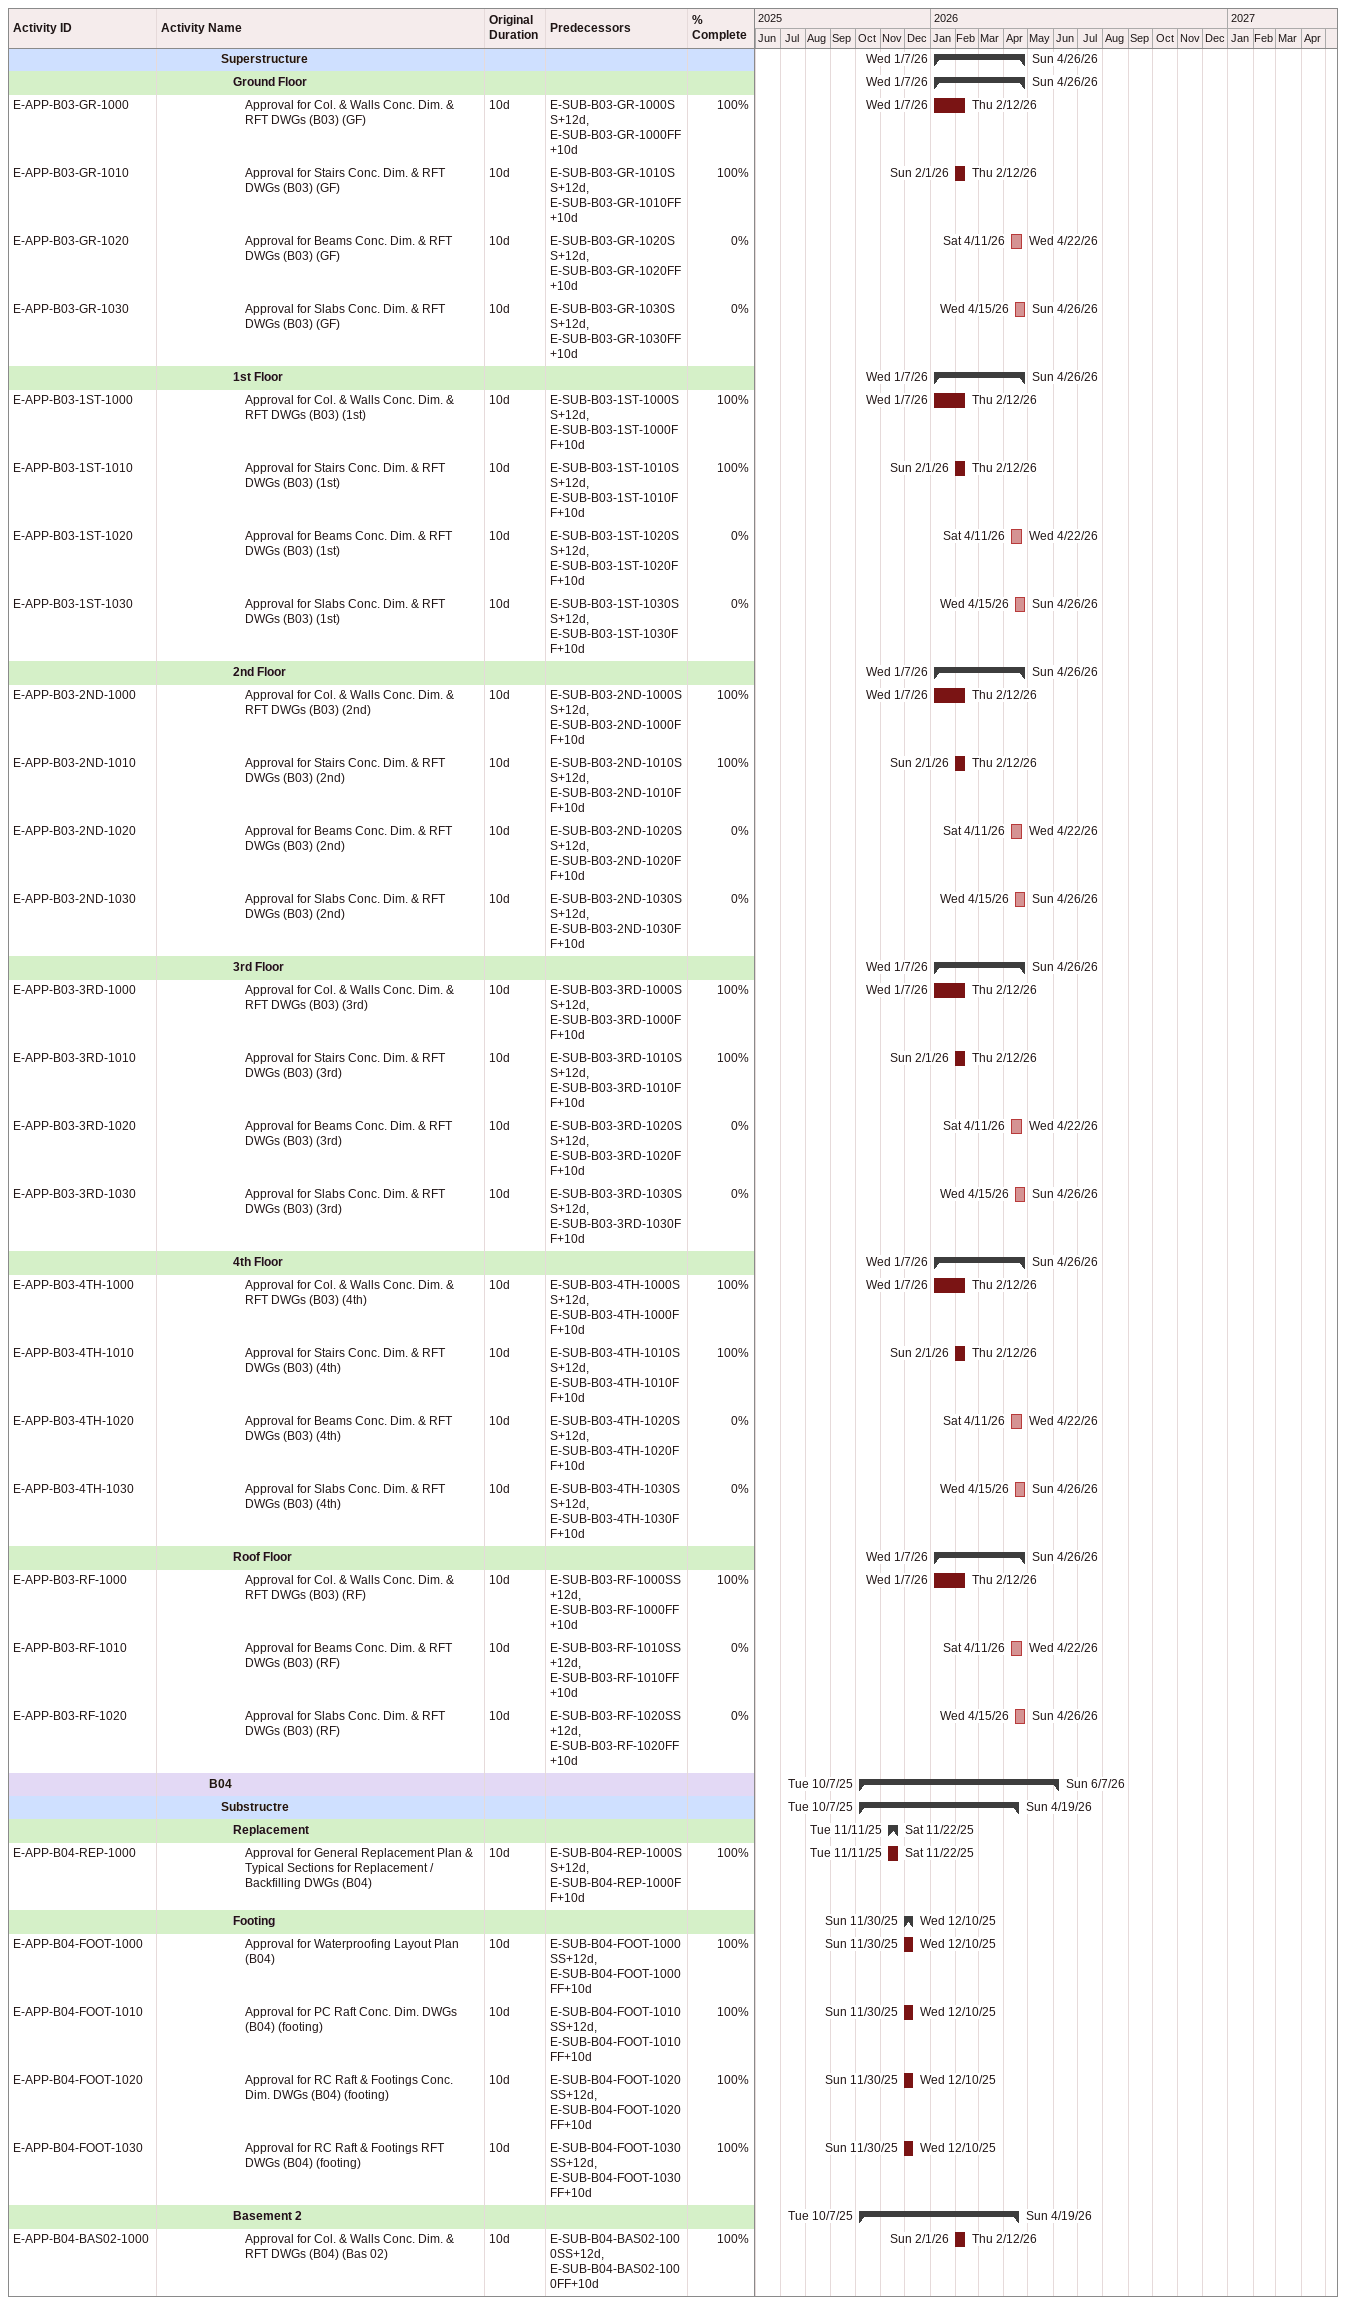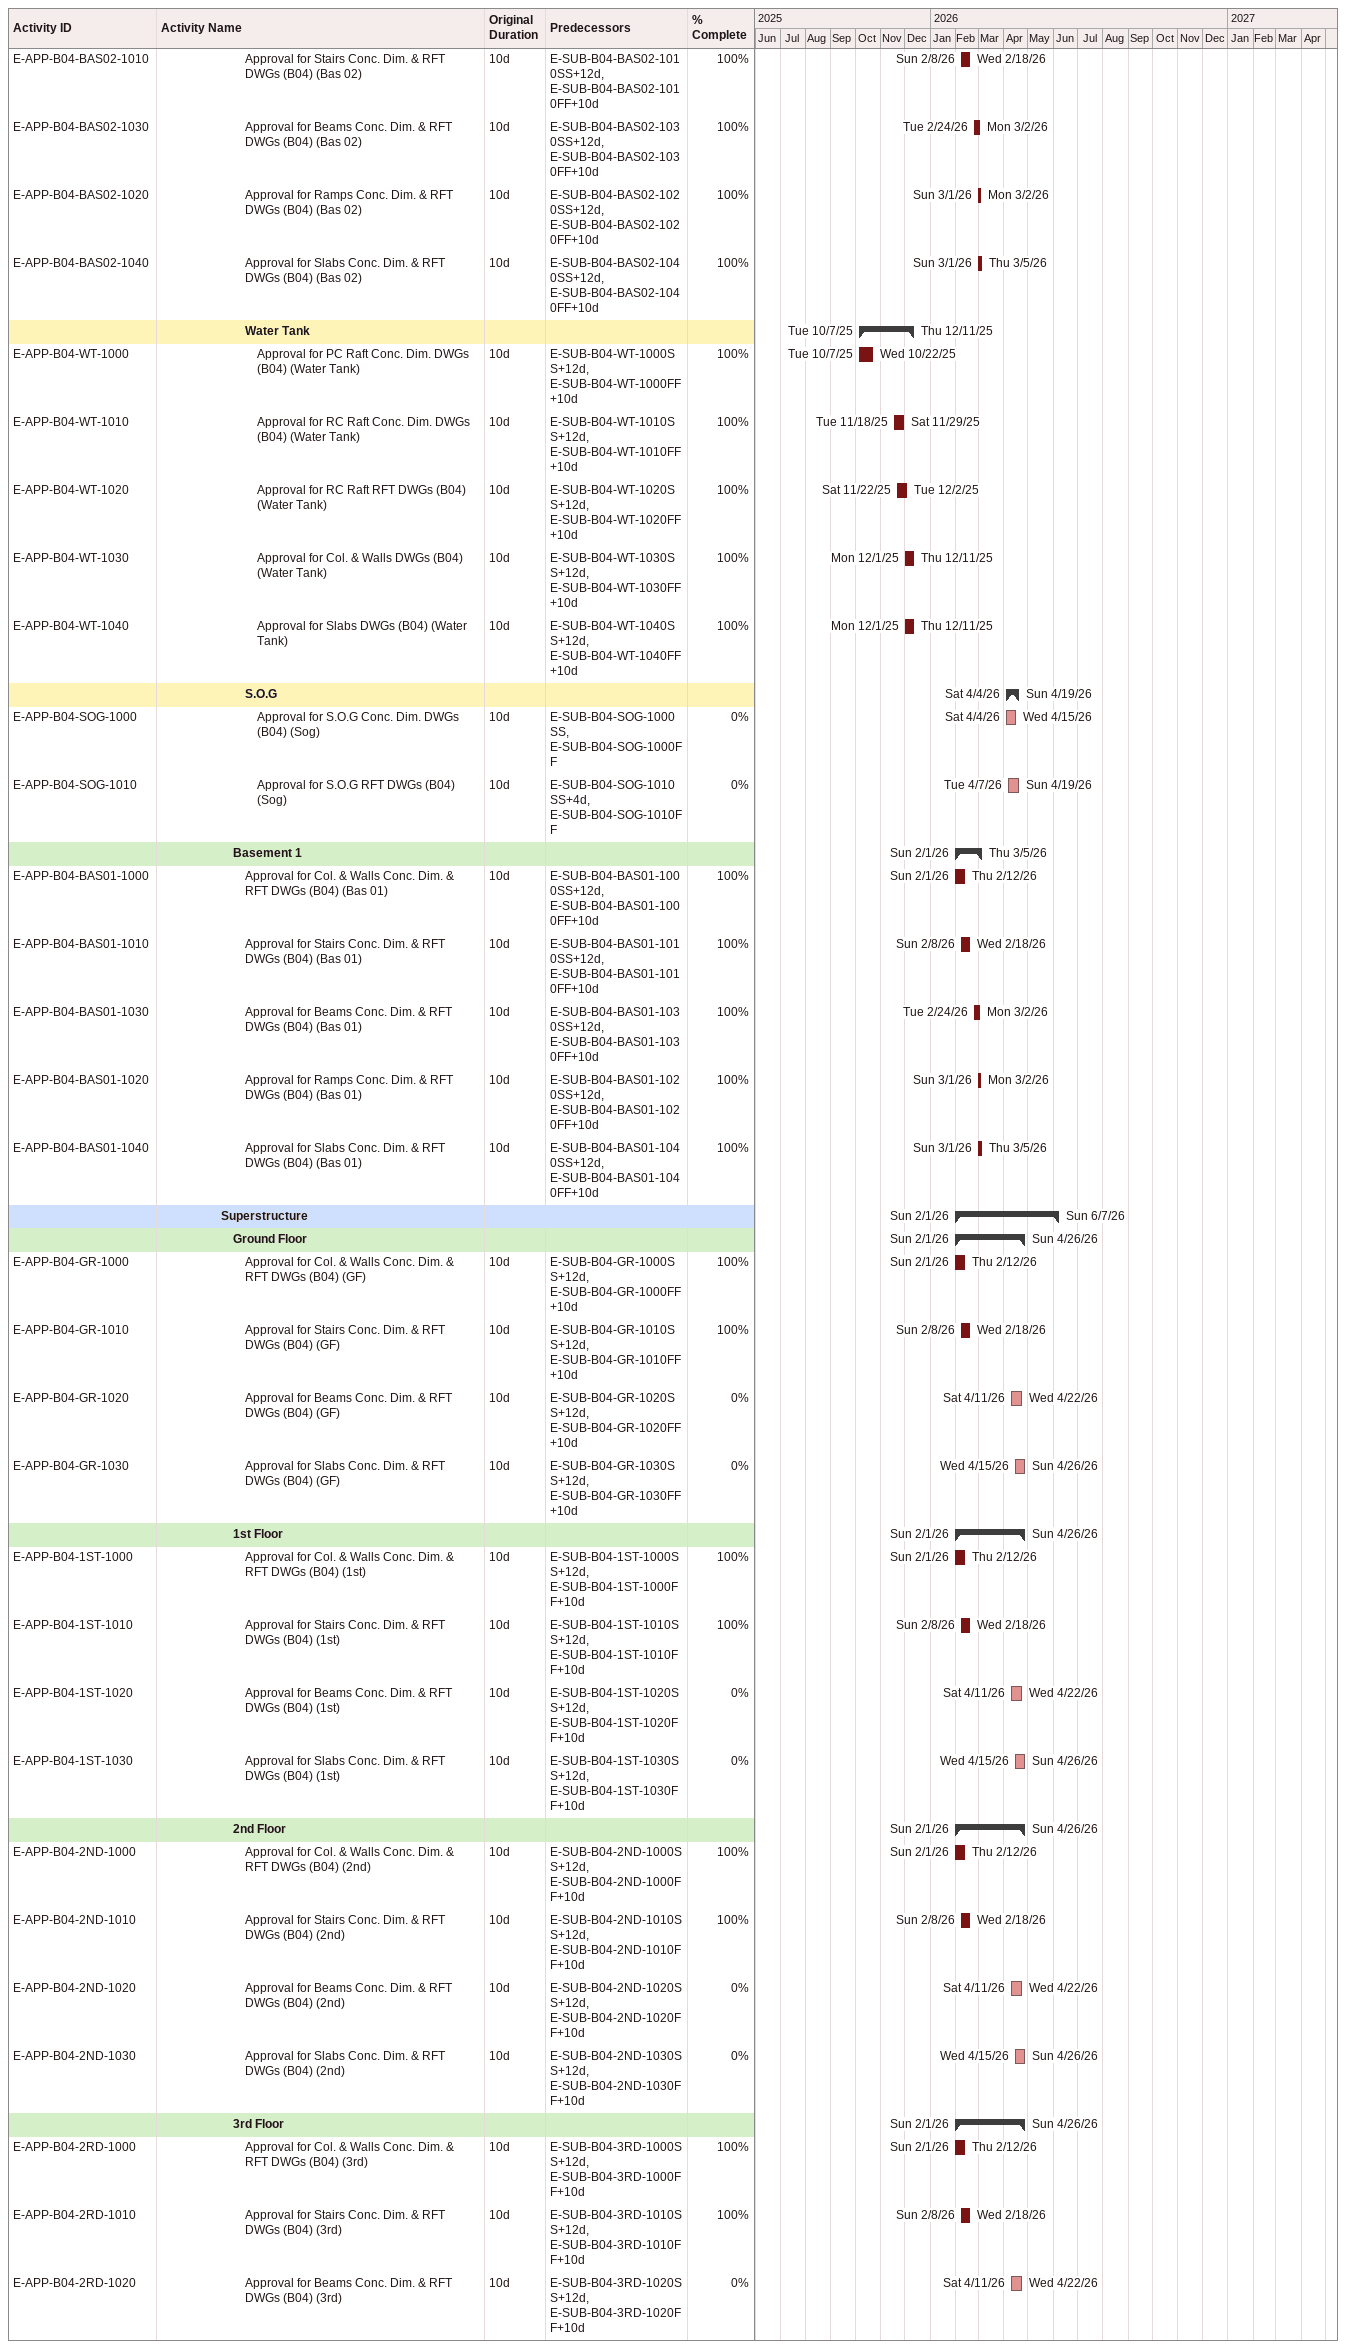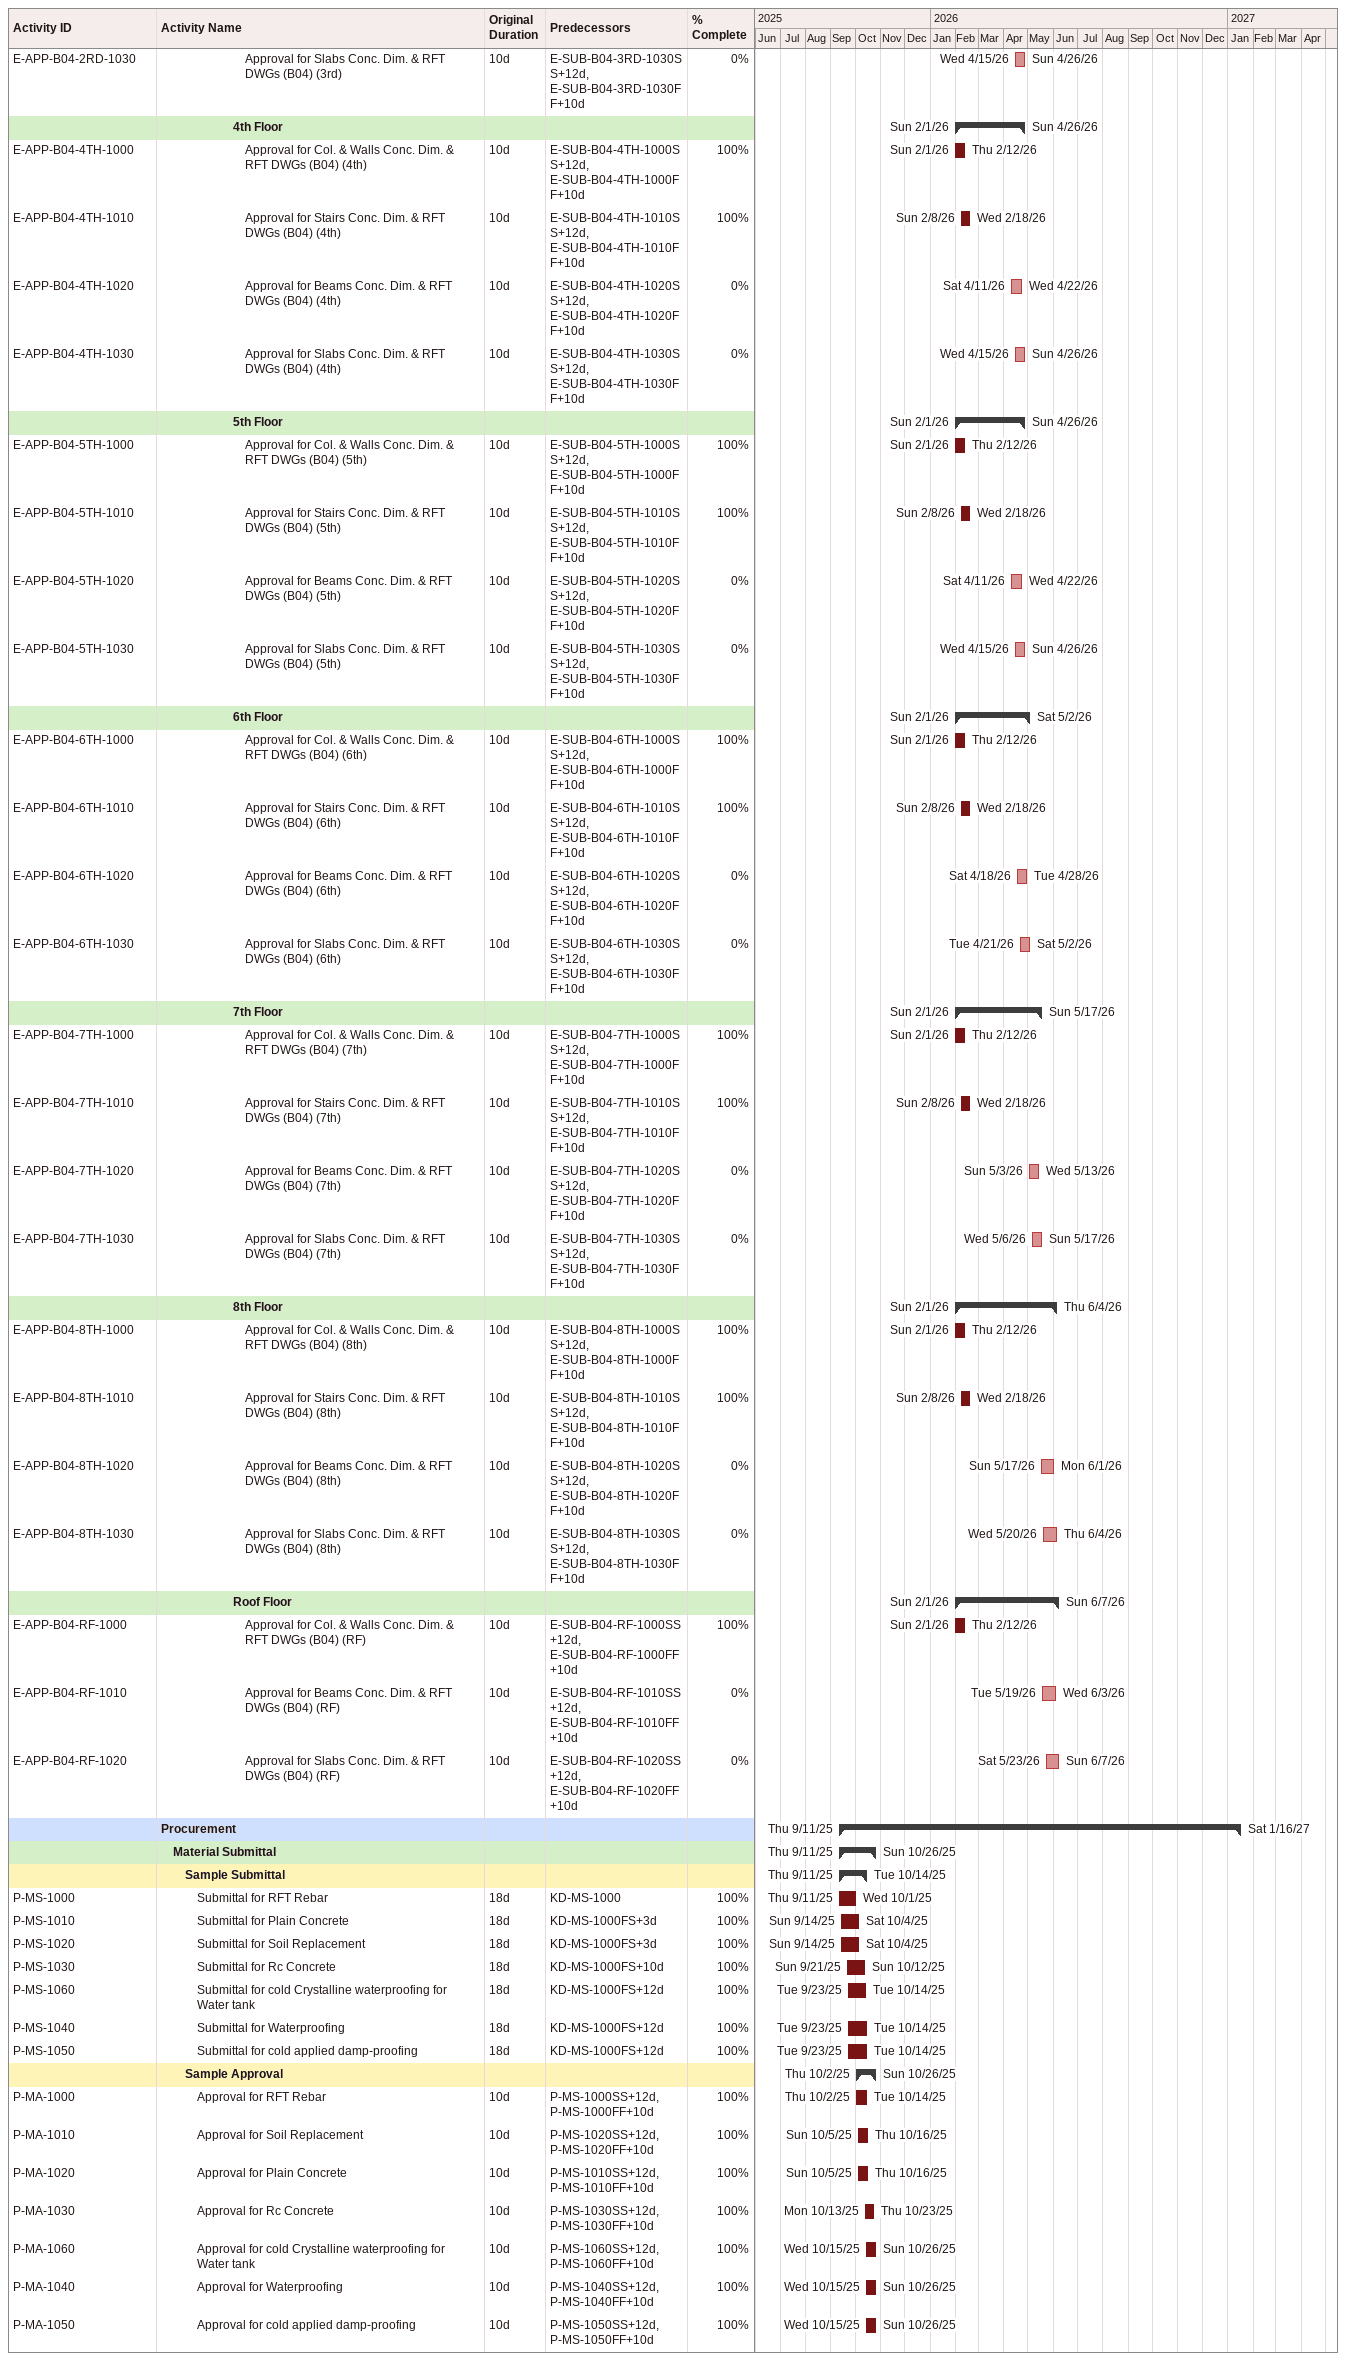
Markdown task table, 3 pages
| ID | Level | Task | Original duration | Start | Finish | Predecessors | % complete |
|---|---|---|---|---|---|---|---|
|  | 6 | **Superstructure** |  | 2026-01-07 | 2026-04-26 |  |  |
|  | 7 | **Ground Floor** |  | 2026-01-07 | 2026-04-26 |  |  |
| E-APP-B03-GR-1000 | 8 | Approval for Col. & Walls Conc. Dim. & RFT DWGs (B03) (GF) | 10d | 2026-01-07 | 2026-02-12 | E-SUB-B03-GR-1000SS+12d, E-SUB-B03-GR-1000FF+10d | 100 |
| E-APP-B03-GR-1010 | 8 | Approval for Stairs Conc. Dim. & RFT DWGs (B03) (GF) | 10d | 2026-02-01 | 2026-02-12 | E-SUB-B03-GR-1010SS+12d, E-SUB-B03-GR-1010FF+10d | 100 |
| E-APP-B03-GR-1020 | 8 | Approval for Beams Conc. Dim. & RFT DWGs (B03) (GF) | 10d | 2026-04-11 | 2026-04-22 | E-SUB-B03-GR-1020SS+12d, E-SUB-B03-GR-1020FF+10d | 0 |
| E-APP-B03-GR-1030 | 8 | Approval for Slabs Conc. Dim. & RFT DWGs (B03) (GF) | 10d | 2026-04-15 | 2026-04-26 | E-SUB-B03-GR-1030SS+12d, E-SUB-B03-GR-1030FF+10d | 0 |
|  | 7 | **1st Floor** |  | 2026-01-07 | 2026-04-26 |  |  |
| E-APP-B03-1ST-1000 | 8 | Approval for Col. & Walls Conc. Dim. & RFT DWGs (B03) (1st) | 10d | 2026-01-07 | 2026-02-12 | E-SUB-B03-1ST-1000SS+12d, E-SUB-B03-1ST-1000FF+10d | 100 |
| E-APP-B03-1ST-1010 | 8 | Approval for Stairs Conc. Dim. & RFT DWGs (B03) (1st) | 10d | 2026-02-01 | 2026-02-12 | E-SUB-B03-1ST-1010SS+12d, E-SUB-B03-1ST-1010FF+10d | 100 |
| E-APP-B03-1ST-1020 | 8 | Approval for Beams Conc. Dim. & RFT DWGs (B03) (1st) | 10d | 2026-04-11 | 2026-04-22 | E-SUB-B03-1ST-1020SS+12d, E-SUB-B03-1ST-1020FF+10d | 0 |
| E-APP-B03-1ST-1030 | 8 | Approval for Slabs Conc. Dim. & RFT DWGs (B03) (1st) | 10d | 2026-04-15 | 2026-04-26 | E-SUB-B03-1ST-1030SS+12d, E-SUB-B03-1ST-1030FF+10d | 0 |
|  | 7 | **2nd Floor** |  | 2026-01-07 | 2026-04-26 |  |  |
| E-APP-B03-2ND-1000 | 8 | Approval for Col. & Walls Conc. Dim. & RFT DWGs (B03) (2nd) | 10d | 2026-01-07 | 2026-02-12 | E-SUB-B03-2ND-1000SS+12d, E-SUB-B03-2ND-1000FF+10d | 100 |
| E-APP-B03-2ND-1010 | 8 | Approval for Stairs Conc. Dim. & RFT DWGs (B03) (2nd) | 10d | 2026-02-01 | 2026-02-12 | E-SUB-B03-2ND-1010SS+12d, E-SUB-B03-2ND-1010FF+10d | 100 |
| E-APP-B03-2ND-1020 | 8 | Approval for Beams Conc. Dim. & RFT DWGs (B03) (2nd) | 10d | 2026-04-11 | 2026-04-22 | E-SUB-B03-2ND-1020SS+12d, E-SUB-B03-2ND-1020FF+10d | 0 |
| E-APP-B03-2ND-1030 | 8 | Approval for Slabs Conc. Dim. & RFT DWGs (B03) (2nd) | 10d | 2026-04-15 | 2026-04-26 | E-SUB-B03-2ND-1030SS+12d, E-SUB-B03-2ND-1030FF+10d | 0 |
|  | 7 | **3rd Floor** |  | 2026-01-07 | 2026-04-26 |  |  |
| E-APP-B03-3RD-1000 | 8 | Approval for Col. & Walls Conc. Dim. & RFT DWGs (B03) (3rd) | 10d | 2026-01-07 | 2026-02-12 | E-SUB-B03-3RD-1000SS+12d, E-SUB-B03-3RD-1000FF+10d | 100 |
| E-APP-B03-3RD-1010 | 8 | Approval for Stairs Conc. Dim. & RFT DWGs (B03) (3rd) | 10d | 2026-02-01 | 2026-02-12 | E-SUB-B03-3RD-1010SS+12d, E-SUB-B03-3RD-1010FF+10d | 100 |
| E-APP-B03-3RD-1020 | 8 | Approval for Beams Conc. Dim. & RFT DWGs (B03) (3rd) | 10d | 2026-04-11 | 2026-04-22 | E-SUB-B03-3RD-1020SS+12d, E-SUB-B03-3RD-1020FF+10d | 0 |
| E-APP-B03-3RD-1030 | 8 | Approval for Slabs Conc. Dim. & RFT DWGs (B03) (3rd) | 10d | 2026-04-15 | 2026-04-26 | E-SUB-B03-3RD-1030SS+12d, E-SUB-B03-3RD-1030FF+10d | 0 |
|  | 7 | **4th Floor** |  | 2026-01-07 | 2026-04-26 |  |  |
| E-APP-B03-4TH-1000 | 8 | Approval for Col. & Walls Conc. Dim. & RFT DWGs (B03) (4th) | 10d | 2026-01-07 | 2026-02-12 | E-SUB-B03-4TH-1000SS+12d, E-SUB-B03-4TH-1000FF+10d | 100 |
| E-APP-B03-4TH-1010 | 8 | Approval for Stairs Conc. Dim. & RFT DWGs (B03) (4th) | 10d | 2026-02-01 | 2026-02-12 | E-SUB-B03-4TH-1010SS+12d, E-SUB-B03-4TH-1010FF+10d | 100 |
| E-APP-B03-4TH-1020 | 8 | Approval for Beams Conc. Dim. & RFT DWGs (B03) (4th) | 10d | 2026-04-11 | 2026-04-22 | E-SUB-B03-4TH-1020SS+12d, E-SUB-B03-4TH-1020FF+10d | 0 |
| E-APP-B03-4TH-1030 | 8 | Approval for Slabs Conc. Dim. & RFT DWGs (B03) (4th) | 10d | 2026-04-15 | 2026-04-26 | E-SUB-B03-4TH-1030SS+12d, E-SUB-B03-4TH-1030FF+10d | 0 |
|  | 7 | **Roof Floor** |  | 2026-01-07 | 2026-04-26 |  |  |
| E-APP-B03-RF-1000 | 8 | Approval for Col. & Walls Conc. Dim. & RFT DWGs (B03) (RF) | 10d | 2026-01-07 | 2026-02-12 | E-SUB-B03-RF-1000SS+12d, E-SUB-B03-RF-1000FF+10d | 100 |
| E-APP-B03-RF-1010 | 8 | Approval for Beams Conc. Dim. & RFT DWGs (B03) (RF) | 10d | 2026-04-11 | 2026-04-22 | E-SUB-B03-RF-1010SS+12d, E-SUB-B03-RF-1010FF+10d | 0 |
| E-APP-B03-RF-1020 | 8 | Approval for Slabs Conc. Dim. & RFT DWGs (B03) (RF) | 10d | 2026-04-15 | 2026-04-26 | E-SUB-B03-RF-1020SS+12d, E-SUB-B03-RF-1020FF+10d | 0 |
|  | 5 | **B04** |  | 2025-10-07 | 2026-06-07 |  |  |
|  | 6 | **Substructre** |  | 2025-10-07 | 2026-04-19 |  |  |
|  | 7 | **Replacement** |  | 2025-11-11 | 2025-11-22 |  |  |
| E-APP-B04-REP-1000 | 8 | Approval for General Replacement Plan & Typical Sections for Replacement / Backfilling DWGs (B04) | 10d | 2025-11-11 | 2025-11-22 | E-SUB-B04-REP-1000SS+12d, E-SUB-B04-REP-1000FF+10d | 100 |
|  | 7 | **Footing** |  | 2025-11-30 | 2025-12-10 |  |  |
| E-APP-B04-FOOT-1000 | 8 | Approval for Waterproofing Layout Plan (B04) | 10d | 2025-11-30 | 2025-12-10 | E-SUB-B04-FOOT-1000SS+12d, E-SUB-B04-FOOT-1000FF+10d | 100 |
| E-APP-B04-FOOT-1010 | 8 | Approval for PC Raft Conc. Dim. DWGs (B04) (footing) | 10d | 2025-11-30 | 2025-12-10 | E-SUB-B04-FOOT-1010SS+12d, E-SUB-B04-FOOT-1010FF+10d | 100 |
| E-APP-B04-FOOT-1020 | 8 | Approval for RC Raft & Footings Conc. Dim. DWGs (B04) (footing) | 10d | 2025-11-30 | 2025-12-10 | E-SUB-B04-FOOT-1020SS+12d, E-SUB-B04-FOOT-1020FF+10d | 100 |
| E-APP-B04-FOOT-1030 | 8 | Approval for RC Raft & Footings RFT DWGs (B04) (footing) | 10d | 2025-11-30 | 2025-12-10 | E-SUB-B04-FOOT-1030SS+12d, E-SUB-B04-FOOT-1030FF+10d | 100 |
|  | 7 | **Basement 2** |  | 2025-10-07 | 2026-04-19 |  |  |
| E-APP-B04-BAS02-1000 | 8 | Approval for Col. & Walls Conc. Dim. & RFT DWGs (B04) (Bas 02) | 10d | 2026-02-01 | 2026-02-12 | E-SUB-B04-BAS02-1000SS+12d, E-SUB-B04-BAS02-1000FF+10d | 100 |
| E-APP-B04-BAS02-1010 | 8 | Approval for Stairs Conc. Dim. & RFT DWGs (B04) (Bas 02) | 10d | 2026-02-08 | 2026-02-18 | E-SUB-B04-BAS02-1010SS+12d, E-SUB-B04-BAS02-1010FF+10d | 100 |
| E-APP-B04-BAS02-1030 | 8 | Approval for Beams Conc. Dim. & RFT DWGs (B04) (Bas 02) | 10d | 2026-02-24 | 2026-03-02 | E-SUB-B04-BAS02-1030SS+12d, E-SUB-B04-BAS02-1030FF+10d | 100 |
| E-APP-B04-BAS02-1020 | 8 | Approval for Ramps Conc. Dim. & RFT DWGs (B04) (Bas 02) | 10d | 2026-03-01 | 2026-03-02 | E-SUB-B04-BAS02-1020SS+12d, E-SUB-B04-BAS02-1020FF+10d | 100 |
| E-APP-B04-BAS02-1040 | 8 | Approval for Slabs Conc. Dim. & RFT DWGs (B04) (Bas 02) | 10d | 2026-03-01 | 2026-03-05 | E-SUB-B04-BAS02-1040SS+12d, E-SUB-B04-BAS02-1040FF+10d | 100 |
|  | 8 | **Water Tank** |  | 2025-10-07 | 2025-12-11 |  |  |
| E-APP-B04-WT-1000 | 9 | Approval for PC Raft Conc. Dim. DWGs (B04) (Water Tank) | 10d | 2025-10-07 | 2025-10-22 | E-SUB-B04-WT-1000SS+12d, E-SUB-B04-WT-1000FF+10d | 100 |
| E-APP-B04-WT-1010 | 9 | Approval for RC Raft Conc. Dim. DWGs (B04) (Water Tank) | 10d | 2025-11-18 | 2025-11-29 | E-SUB-B04-WT-1010SS+12d, E-SUB-B04-WT-1010FF+10d | 100 |
| E-APP-B04-WT-1020 | 9 | Approval for RC Raft RFT DWGs (B04) (Water Tank) | 10d | 2025-11-22 | 2025-12-02 | E-SUB-B04-WT-1020SS+12d, E-SUB-B04-WT-1020FF+10d | 100 |
| E-APP-B04-WT-1030 | 9 | Approval for Col. & Walls DWGs (B04) (Water Tank) | 10d | 2025-12-01 | 2025-12-11 | E-SUB-B04-WT-1030SS+12d, E-SUB-B04-WT-1030FF+10d | 100 |
| E-APP-B04-WT-1040 | 9 | Approval for Slabs DWGs (B04) (Water Tank) | 10d | 2025-12-01 | 2025-12-11 | E-SUB-B04-WT-1040SS+12d, E-SUB-B04-WT-1040FF+10d | 100 |
|  | 8 | **S.O.G** |  | 2026-04-04 | 2026-04-19 |  |  |
| E-APP-B04-SOG-1000 | 9 | Approval for S.O.G Conc. Dim. DWGs (B04) (Sog) | 10d | 2026-04-04 | 2026-04-15 | E-SUB-B04-SOG-1000SS, E-SUB-B04-SOG-1000FF | 0 |
| E-APP-B04-SOG-1010 | 9 | Approval for S.O.G RFT DWGs (B04) (Sog) | 10d | 2026-04-07 | 2026-04-19 | E-SUB-B04-SOG-1010SS+4d, E-SUB-B04-SOG-1010FF | 0 |
|  | 7 | **Basement 1** |  | 2026-02-01 | 2026-03-05 |  |  |
| E-APP-B04-BAS01-1000 | 8 | Approval for Col. & Walls Conc. Dim. & RFT DWGs (B04) (Bas 01) | 10d | 2026-02-01 | 2026-02-12 | E-SUB-B04-BAS01-1000SS+12d, E-SUB-B04-BAS01-1000FF+10d | 100 |
| E-APP-B04-BAS01-1010 | 8 | Approval for Stairs Conc. Dim. & RFT DWGs (B04) (Bas 01) | 10d | 2026-02-08 | 2026-02-18 | E-SUB-B04-BAS01-1010SS+12d, E-SUB-B04-BAS01-1010FF+10d | 100 |
| E-APP-B04-BAS01-1030 | 8 | Approval for Beams Conc. Dim. & RFT DWGs (B04) (Bas 01) | 10d | 2026-02-24 | 2026-03-02 | E-SUB-B04-BAS01-1030SS+12d, E-SUB-B04-BAS01-1030FF+10d | 100 |
| E-APP-B04-BAS01-1020 | 8 | Approval for Ramps Conc. Dim. & RFT DWGs (B04) (Bas 01) | 10d | 2026-03-01 | 2026-03-02 | E-SUB-B04-BAS01-1020SS+12d, E-SUB-B04-BAS01-1020FF+10d | 100 |
| E-APP-B04-BAS01-1040 | 8 | Approval for Slabs Conc. Dim. & RFT DWGs (B04) (Bas 01) | 10d | 2026-03-01 | 2026-03-05 | E-SUB-B04-BAS01-1040SS+12d, E-SUB-B04-BAS01-1040FF+10d | 100 |
|  | 6 | **Superstructure** |  | 2026-02-01 | 2026-06-07 |  |  |
|  | 7 | **Ground Floor** |  | 2026-02-01 | 2026-04-26 |  |  |
| E-APP-B04-GR-1000 | 8 | Approval for Col. & Walls Conc. Dim. & RFT DWGs (B04) (GF) | 10d | 2026-02-01 | 2026-02-12 | E-SUB-B04-GR-1000SS+12d, E-SUB-B04-GR-1000FF+10d | 100 |
| E-APP-B04-GR-1010 | 8 | Approval for Stairs Conc. Dim. & RFT DWGs (B04) (GF) | 10d | 2026-02-08 | 2026-02-18 | E-SUB-B04-GR-1010SS+12d, E-SUB-B04-GR-1010FF+10d | 100 |
| E-APP-B04-GR-1020 | 8 | Approval for Beams Conc. Dim. & RFT DWGs (B04) (GF) | 10d | 2026-04-11 | 2026-04-22 | E-SUB-B04-GR-1020SS+12d, E-SUB-B04-GR-1020FF+10d | 0 |
| E-APP-B04-GR-1030 | 8 | Approval for Slabs Conc. Dim. & RFT DWGs (B04) (GF) | 10d | 2026-04-15 | 2026-04-26 | E-SUB-B04-GR-1030SS+12d, E-SUB-B04-GR-1030FF+10d | 0 |
|  | 7 | **1st Floor** |  | 2026-02-01 | 2026-04-26 |  |  |
| E-APP-B04-1ST-1000 | 8 | Approval for Col. & Walls Conc. Dim. & RFT DWGs (B04) (1st) | 10d | 2026-02-01 | 2026-02-12 | E-SUB-B04-1ST-1000SS+12d, E-SUB-B04-1ST-1000FF+10d | 100 |
| E-APP-B04-1ST-1010 | 8 | Approval for Stairs Conc. Dim. & RFT DWGs (B04) (1st) | 10d | 2026-02-08 | 2026-02-18 | E-SUB-B04-1ST-1010SS+12d, E-SUB-B04-1ST-1010FF+10d | 100 |
| E-APP-B04-1ST-1020 | 8 | Approval for Beams Conc. Dim. & RFT DWGs (B04) (1st) | 10d | 2026-04-11 | 2026-04-22 | E-SUB-B04-1ST-1020SS+12d, E-SUB-B04-1ST-1020FF+10d | 0 |
| E-APP-B04-1ST-1030 | 8 | Approval for Slabs Conc. Dim. & RFT DWGs (B04) (1st) | 10d | 2026-04-15 | 2026-04-26 | E-SUB-B04-1ST-1030SS+12d, E-SUB-B04-1ST-1030FF+10d | 0 |
|  | 7 | **2nd Floor** |  | 2026-02-01 | 2026-04-26 |  |  |
| E-APP-B04-2ND-1000 | 8 | Approval for Col. & Walls Conc. Dim. & RFT DWGs (B04) (2nd) | 10d | 2026-02-01 | 2026-02-12 | E-SUB-B04-2ND-1000SS+12d, E-SUB-B04-2ND-1000FF+10d | 100 |
| E-APP-B04-2ND-1010 | 8 | Approval for Stairs Conc. Dim. & RFT DWGs (B04) (2nd) | 10d | 2026-02-08 | 2026-02-18 | E-SUB-B04-2ND-1010SS+12d, E-SUB-B04-2ND-1010FF+10d | 100 |
| E-APP-B04-2ND-1020 | 8 | Approval for Beams Conc. Dim. & RFT DWGs (B04) (2nd) | 10d | 2026-04-11 | 2026-04-22 | E-SUB-B04-2ND-1020SS+12d, E-SUB-B04-2ND-1020FF+10d | 0 |
| E-APP-B04-2ND-1030 | 8 | Approval for Slabs Conc. Dim. & RFT DWGs (B04) (2nd) | 10d | 2026-04-15 | 2026-04-26 | E-SUB-B04-2ND-1030SS+12d, E-SUB-B04-2ND-1030FF+10d | 0 |
|  | 7 | **3rd Floor** |  | 2026-02-01 | 2026-04-26 |  |  |
| E-APP-B04-2RD-1000 | 8 | Approval for Col. & Walls Conc. Dim. & RFT DWGs (B04) (3rd) | 10d | 2026-02-01 | 2026-02-12 | E-SUB-B04-3RD-1000SS+12d, E-SUB-B04-3RD-1000FF+10d | 100 |
| E-APP-B04-2RD-1010 | 8 | Approval for Stairs Conc. Dim. & RFT DWGs (B04) (3rd) | 10d | 2026-02-08 | 2026-02-18 | E-SUB-B04-3RD-1010SS+12d, E-SUB-B04-3RD-1010FF+10d | 100 |
| E-APP-B04-2RD-1020 | 8 | Approval for Beams Conc. Dim. & RFT DWGs (B04) (3rd) | 10d | 2026-04-11 | 2026-04-22 | E-SUB-B04-3RD-1020SS+12d, E-SUB-B04-3RD-1020FF+10d | 0 |
| E-APP-B04-2RD-1030 | 8 | Approval for Slabs Conc. Dim. & RFT DWGs (B04) (3rd) | 10d | 2026-04-15 | 2026-04-26 | E-SUB-B04-3RD-1030SS+12d, E-SUB-B04-3RD-1030FF+10d | 0 |
|  | 7 | **4th Floor** |  | 2026-02-01 | 2026-04-26 |  |  |
| E-APP-B04-4TH-1000 | 8 | Approval for Col. & Walls Conc. Dim. & RFT DWGs (B04) (4th) | 10d | 2026-02-01 | 2026-02-12 | E-SUB-B04-4TH-1000SS+12d, E-SUB-B04-4TH-1000FF+10d | 100 |
| E-APP-B04-4TH-1010 | 8 | Approval for Stairs Conc. Dim. & RFT DWGs (B04) (4th) | 10d | 2026-02-08 | 2026-02-18 | E-SUB-B04-4TH-1010SS+12d, E-SUB-B04-4TH-1010FF+10d | 100 |
| E-APP-B04-4TH-1020 | 8 | Approval for Beams Conc. Dim. & RFT DWGs (B04) (4th) | 10d | 2026-04-11 | 2026-04-22 | E-SUB-B04-4TH-1020SS+12d, E-SUB-B04-4TH-1020FF+10d | 0 |
| E-APP-B04-4TH-1030 | 8 | Approval for Slabs Conc. Dim. & RFT DWGs (B04) (4th) | 10d | 2026-04-15 | 2026-04-26 | E-SUB-B04-4TH-1030SS+12d, E-SUB-B04-4TH-1030FF+10d | 0 |
|  | 7 | **5th Floor** |  | 2026-02-01 | 2026-04-26 |  |  |
| E-APP-B04-5TH-1000 | 8 | Approval for Col. & Walls Conc. Dim. & RFT DWGs (B04) (5th) | 10d | 2026-02-01 | 2026-02-12 | E-SUB-B04-5TH-1000SS+12d, E-SUB-B04-5TH-1000FF+10d | 100 |
| E-APP-B04-5TH-1010 | 8 | Approval for Stairs Conc. Dim. & RFT DWGs (B04) (5th) | 10d | 2026-02-08 | 2026-02-18 | E-SUB-B04-5TH-1010SS+12d, E-SUB-B04-5TH-1010FF+10d | 100 |
| E-APP-B04-5TH-1020 | 8 | Approval for Beams Conc. Dim. & RFT DWGs (B04) (5th) | 10d | 2026-04-11 | 2026-04-22 | E-SUB-B04-5TH-1020SS+12d, E-SUB-B04-5TH-1020FF+10d | 0 |
| E-APP-B04-5TH-1030 | 8 | Approval for Slabs Conc. Dim. & RFT DWGs (B04) (5th) | 10d | 2026-04-15 | 2026-04-26 | E-SUB-B04-5TH-1030SS+12d, E-SUB-B04-5TH-1030FF+10d | 0 |
|  | 7 | **6th Floor** |  | 2026-02-01 | 2026-05-02 |  |  |
| E-APP-B04-6TH-1000 | 8 | Approval for Col. & Walls Conc. Dim. & RFT DWGs (B04) (6th) | 10d | 2026-02-01 | 2026-02-12 | E-SUB-B04-6TH-1000SS+12d, E-SUB-B04-6TH-1000FF+10d | 100 |
| E-APP-B04-6TH-1010 | 8 | Approval for Stairs Conc. Dim. & RFT DWGs (B04) (6th) | 10d | 2026-02-08 | 2026-02-18 | E-SUB-B04-6TH-1010SS+12d, E-SUB-B04-6TH-1010FF+10d | 100 |
| E-APP-B04-6TH-1020 | 8 | Approval for Beams Conc. Dim. & RFT DWGs (B04) (6th) | 10d | 2026-04-18 | 2026-04-28 | E-SUB-B04-6TH-1020SS+12d, E-SUB-B04-6TH-1020FF+10d | 0 |
| E-APP-B04-6TH-1030 | 8 | Approval for Slabs Conc. Dim. & RFT DWGs (B04) (6th) | 10d | 2026-04-21 | 2026-05-02 | E-SUB-B04-6TH-1030SS+12d, E-SUB-B04-6TH-1030FF+10d | 0 |
|  | 7 | **7th Floor** |  | 2026-02-01 | 2026-05-17 |  |  |
| E-APP-B04-7TH-1000 | 8 | Approval for Col. & Walls Conc. Dim. & RFT DWGs (B04) (7th) | 10d | 2026-02-01 | 2026-02-12 | E-SUB-B04-7TH-1000SS+12d, E-SUB-B04-7TH-1000FF+10d | 100 |
| E-APP-B04-7TH-1010 | 8 | Approval for Stairs Conc. Dim. & RFT DWGs (B04) (7th) | 10d | 2026-02-08 | 2026-02-18 | E-SUB-B04-7TH-1010SS+12d, E-SUB-B04-7TH-1010FF+10d | 100 |
| E-APP-B04-7TH-1020 | 8 | Approval for Beams Conc. Dim. & RFT DWGs (B04) (7th) | 10d | 2026-05-03 | 2026-05-13 | E-SUB-B04-7TH-1020SS+12d, E-SUB-B04-7TH-1020FF+10d | 0 |
| E-APP-B04-7TH-1030 | 8 | Approval for Slabs Conc. Dim. & RFT DWGs (B04) (7th) | 10d | 2026-05-06 | 2026-05-17 | E-SUB-B04-7TH-1030SS+12d, E-SUB-B04-7TH-1030FF+10d | 0 |
|  | 7 | **8th Floor** |  | 2026-02-01 | 2026-06-04 |  |  |
| E-APP-B04-8TH-1000 | 8 | Approval for Col. & Walls Conc. Dim. & RFT DWGs (B04) (8th) | 10d | 2026-02-01 | 2026-02-12 | E-SUB-B04-8TH-1000SS+12d, E-SUB-B04-8TH-1000FF+10d | 100 |
| E-APP-B04-8TH-1010 | 8 | Approval for Stairs Conc. Dim. & RFT DWGs (B04) (8th) | 10d | 2026-02-08 | 2026-02-18 | E-SUB-B04-8TH-1010SS+12d, E-SUB-B04-8TH-1010FF+10d | 100 |
| E-APP-B04-8TH-1020 | 8 | Approval for Beams Conc. Dim. & RFT DWGs (B04) (8th) | 10d | 2026-05-17 | 2026-06-01 | E-SUB-B04-8TH-1020SS+12d, E-SUB-B04-8TH-1020FF+10d | 0 |
| E-APP-B04-8TH-1030 | 8 | Approval for Slabs Conc. Dim. & RFT DWGs (B04) (8th) | 10d | 2026-05-20 | 2026-06-04 | E-SUB-B04-8TH-1030SS+12d, E-SUB-B04-8TH-1030FF+10d | 0 |
|  | 7 | **Roof Floor** |  | 2026-02-01 | 2026-06-07 |  |  |
| E-APP-B04-RF-1000 | 8 | Approval for Col. & Walls Conc. Dim. & RFT DWGs (B04) (RF) | 10d | 2026-02-01 | 2026-02-12 | E-SUB-B04-RF-1000SS+12d, E-SUB-B04-RF-1000FF+10d | 100 |
| E-APP-B04-RF-1010 | 8 | Approval for Beams Conc. Dim. & RFT DWGs (B04) (RF) | 10d | 2026-05-19 | 2026-06-03 | E-SUB-B04-RF-1010SS+12d, E-SUB-B04-RF-1010FF+10d | 0 |
| E-APP-B04-RF-1020 | 8 | Approval for Slabs Conc. Dim. & RFT DWGs (B04) (RF) | 10d | 2026-05-23 | 2026-06-07 | E-SUB-B04-RF-1020SS+12d, E-SUB-B04-RF-1020FF+10d | 0 |
|  | 1 | **Procurement** |  | 2025-09-11 | 2027-01-16 |  |  |
|  | 2 | **Material Submittal** |  | 2025-09-11 | 2025-10-26 |  |  |
|  | 3 | **Sample Submittal** |  | 2025-09-11 | 2025-10-14 |  |  |
| P-MS-1000 | 4 | Submittal for RFT Rebar | 18d | 2025-09-11 | 2025-10-01 | KD-MS-1000 | 100 |
| P-MS-1010 | 4 | Submittal for Plain Concrete | 18d | 2025-09-14 | 2025-10-04 | KD-MS-1000FS+3d | 100 |
| P-MS-1020 | 4 | Submittal for Soil Replacement | 18d | 2025-09-14 | 2025-10-04 | KD-MS-1000FS+3d | 100 |
| P-MS-1030 | 4 | Submittal for Rc Concrete | 18d | 2025-09-21 | 2025-10-12 | KD-MS-1000FS+10d | 100 |
| P-MS-1060 | 4 | Submittal for cold Crystalline waterproofing for Water tank | 18d | 2025-09-23 | 2025-10-14 | KD-MS-1000FS+12d | 100 |
| P-MS-1040 | 4 | Submittal for Waterproofing | 18d | 2025-09-23 | 2025-10-14 | KD-MS-1000FS+12d | 100 |
| P-MS-1050 | 4 | Submittal for cold applied damp-proofing | 18d | 2025-09-23 | 2025-10-14 | KD-MS-1000FS+12d | 100 |
|  | 3 | **Sample Approval** |  | 2025-10-02 | 2025-10-26 |  |  |
| P-MA-1000 | 4 | Approval for RFT Rebar | 10d | 2025-10-02 | 2025-10-14 | P-MS-1000SS+12d, P-MS-1000FF+10d | 100 |
| P-MA-1010 | 4 | Approval for Soil Replacement | 10d | 2025-10-05 | 2025-10-16 | P-MS-1020SS+12d, P-MS-1020FF+10d | 100 |
| P-MA-1020 | 4 | Approval for Plain Concrete | 10d | 2025-10-05 | 2025-10-16 | P-MS-1010SS+12d, P-MS-1010FF+10d | 100 |
| P-MA-1030 | 4 | Approval for Rc Concrete | 10d | 2025-10-13 | 2025-10-23 | P-MS-1030SS+12d, P-MS-1030FF+10d | 100 |
| P-MA-1060 | 4 | Approval for cold Crystalline waterproofing for Water tank | 10d | 2025-10-15 | 2025-10-26 | P-MS-1060SS+12d, P-MS-1060FF+10d | 100 |
| P-MA-1040 | 4 | Approval for Waterproofing | 10d | 2025-10-15 | 2025-10-26 | P-MS-1040SS+12d, P-MS-1040FF+10d | 100 |
| P-MA-1050 | 4 | Approval for cold applied damp-proofing | 10d | 2025-10-15 | 2025-10-26 | P-MS-1050SS+12d, P-MS-1050FF+10d | 100 |
